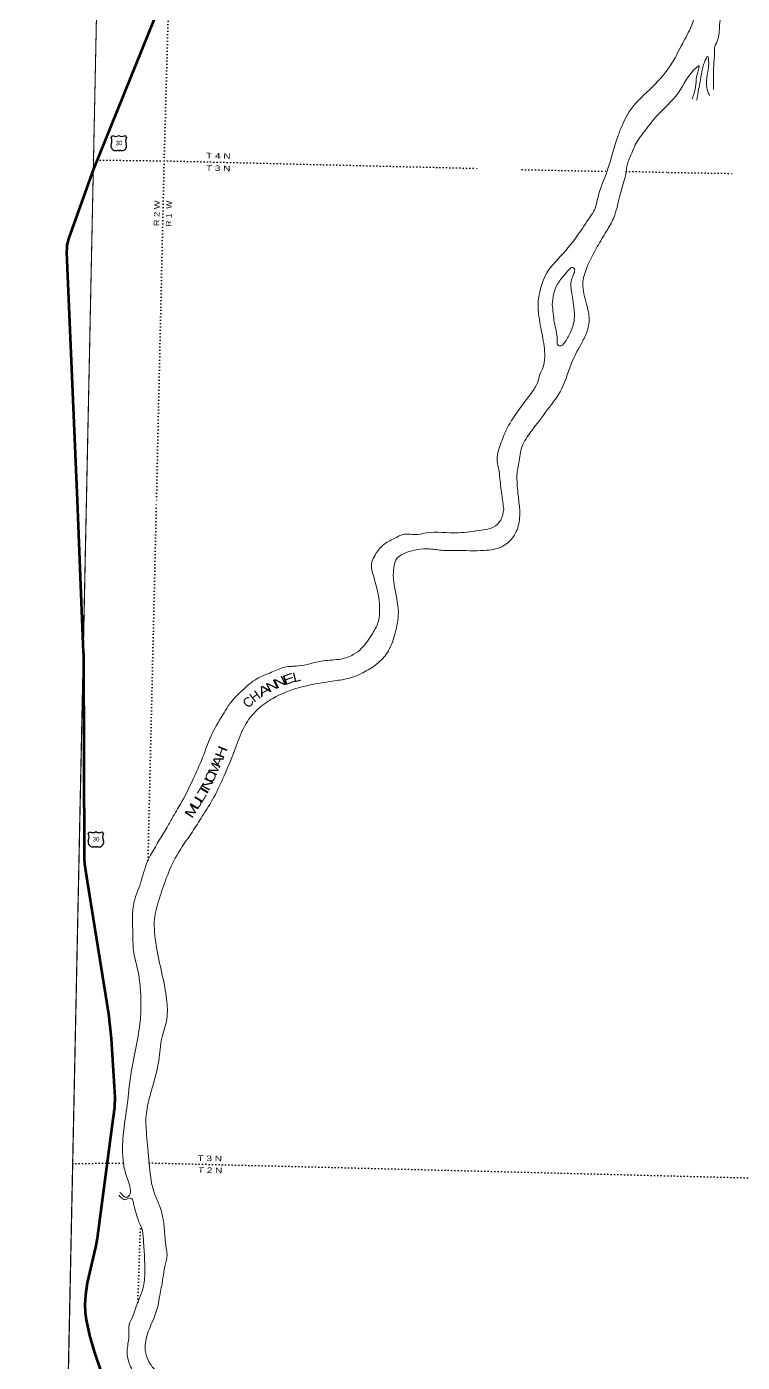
# Model space of a CAD drawing. Header units: feet. Extents: x -481249 to -254670, y -730376 to -544252.
# Drawn here: x -481249 to -458650, y -662794 to -620592 of the extents above; entities that cross this region are included whole.
import ezdxf
from ezdxf.enums import TextEntityAlignment as Align

# ---------------------------------------------------------------- set-up
doc = ezdxf.new("R2010")
doc.units = ezdxf.units.FT
doc.header["$LTSCALE"] = 70
doc.linetypes.add('DOTTED', pattern=[1.5, 0.3, -1.2])
for name, color, linetype, lineweight in [('16', 7, 'Continuous', 25), ('20', 7, 'Continuous', 70), ('39', 7, 'Continuous', 13), ('4', 7, 'Continuous', 13), ('41', 7, 'Continuous', 13), ('6', 7, 'DOTTED', 25)]:
    doc.layers.add(name, color=color, linetype=linetype, lineweight=lineweight)

msp = doc.modelspace()

# ---------------------------------------------------------------- linework, layer by layer
at = {"layer": '16'}
for p, q in [((-478585.02, -624090.15), (-478533.71, -624031.39)), ((-478341.95, -624025.42), (-478342.23, -624025.62)), ((-478149.86, -624031.3), (-478098.47, -624090.15)), ((-479308.43, -646091.29), (-479257.12, -646032.53)), ((-479065.36, -646026.56), (-479065.64, -646026.76)), ((-478873.27, -646032.44), (-478821.88, -646091.29))]:
    msp.add_line(p, q, dxfattribs=at)
for centre, radius, start, end in [((-478778, -624200.78), 222.05, 332.97043, 29.75871), ((-478442.63, -623873.73), 182.07, 239.97227, 303.45418), ((-478240.85, -623874.23), 181.52, 236.33975, 300.08743), ((-478240.86, -623873.73), 182.07, 236.54582, 236.59441), ((-477905.5, -624200.78), 222.05, 150.24129, 207.02957), ((-478438.81, -624355.68), 151.42, 159.09177, 283.81923), ((-478244.69, -624355.68), 151.42, 256.18077, 20.90823), ((-479501.41, -646201.92), 222.05, 332.97043, 29.75871), ((-479166.04, -645874.87), 182.07, 239.97227, 303.45418), ((-478964.26, -645875.37), 181.52, 236.33975, 300.08743), ((-478964.27, -645874.87), 182.07, 236.54582, 236.59441), ((-478628.91, -646201.92), 222.05, 150.24129, 207.02957), ((-479162.22, -646356.82), 151.42, 159.09177, 283.81923), ((-478968.1, -646356.82), 151.42, 256.18077, 20.90823)]:
    msp.add_arc(centre, radius, start, end, dxfattribs=at)
for centre, major_axis, start_param, end_param in [((-478383.47, -624554.5), (-19.56, 51.67), 4.95877769, 6.28318531), ((-478300.02, -624554.5), (19.56, 51.67), 0, 1.32637542), ((-479106.88, -646555.64), (-19.56, 51.67), 4.95877769, 6.28318531), ((-479023.43, -646555.64), (19.56, 51.67), 0, 1.32637542)]:
    msp.add_ellipse(centre, major_axis=major_axis, ratio=0.929097, start_param=start_param, end_param=end_param, dxfattribs=at)
at = {"layer": '20'}
msp.add_line((-479660.8, -635561.7), (-479465.18, -640381.23), dxfattribs=at)
for points in [[(-462332.44, -590247.32), (-462403.02, -590369.86), (-462471.25, -590516.87), (-464169.85, -595392.71), (-464193.31, -595451.42), (-464253.47, -595559.41), (-467404.29, -599952.83), (-467494.82, -600095.3), (-467568.18, -600222.11), (-467625.57, -600331.77), (-467752.4, -600601.27), (-471146.28, -608854.67), (-471251.35, -609089.11), (-474740.76, -615685.68), (-474839.57, -615858.31), (-474968.18, -616023.8), (-475904.53, -617213.24), (-475981.13, -617332.47), (-476072.67, -617494.46), (-479150.1, -625113.51)], [(-479150.1, -625113.51), (-479923.72, -627259.16), (-479955.76, -627375.37), (-479980.56, -627492.67), (-479987.33, -627573.88), (-479992.32, -627725.5), (-479660.8, -635561.7)], [(-479465.18, -640381.23), (-479458.3, -640418.86), (-479458.17, -640432.14)], [(-479458.17, -640432.14), (-479438.15, -646888.84), (-479424.4, -647044.92), (-479341.78, -647592.05), (-478665.47, -651779.96), (-478581.55, -652566.6), (-478465.41, -654415.79), (-478477.55, -654746.44), (-478557.65, -655355.07), (-479021.42, -658882.61), (-479073.82, -659157.93), (-479339.18, -660283.88), (-479392.84, -660669.79), (-479414.24, -660966.23), (-479401.68, -661227.17), (-479371.82, -661450.36), (-479261.78, -661946.38), (-479127.27, -662425.14), (-478368.38, -664661.75)]]:
    msp.add_lwpolyline(points, dxfattribs=at)
at = {"layer": '39'}
for points in [[(-459387.86, -603410.09), (-459326.33, -603054.38), (-459229.72, -602745.55), (-459124.51, -602408.82), (-459047.52, -602175.79), (-458989.4, -602078.75), (-458953.19, -602071.5), (-458911.73, -602100.47), (-458884.16, -602123.12), (-458867.75, -602009.14), (-458860.35, -601846.83), (-458697.74, -601447.15), (-458502.18, -601100.32), (-458313.3, -600785.44), (-458204.56, -600567.13), (-458128.03, -600356.16), (-458114.35, -600085.67), (-458059.99, -599976.51), (-458051.08, -599838.3), (-458185.64, -599759.2), (-458220.51, -599415.46), (-458160.59, -599232.21), (-458024.28, -599036.55), (-457912.79, -598782.2), (-457633.91, -597995.88), (-457480.1, -597537.84), (-457398.1, -597353.05), (-457262.69, -597295.78), (-457110.62, -597399.33), (-456930.33, -597782.29), (-456840.81, -598099.12), (-456679.98, -598549.86), (-456563.07, -598993.64), (-456432.79, -599564.08), (-456404.87, -599761.25), (-456296.38, -599841.8), (-456300.9, -599962.05), (-456344.63, -600041.34), (-456349.93, -600103.41), (-456421.68, -600085.83), (-456640.82, -600219.53), (-456845.94, -600353.54), (-456988.06, -600635.32), (-457201.21, -601248.54), (-457565.08, -602458.27), (-457805.35, -603409.9), (-458001.41, -604067.61), (-458148.67, -604499.72), (-458429.58, -605478.56), (-458750.99, -606478.59), (-458882.65, -607217.91), (-459055.6, -608207.09), (-459119.33, -608476.5), (-459111.53, -608773.53), (-459148.34, -609288.24), (-459238.95, -609980.31), (-459276.82, -610258.3), (-459363.45, -611143.01), (-459361.22, -611610.42), (-459300.47, -612153.29), (-459213.27, -612676.66), (-459287.69, -612977.95), (-459281.34, -613248.87), (-459187.97, -613764.36), (-458993.05, -614500.65), (-458926.56, -614865.13), (-458790.78, -615172.92), (-458583.25, -615785.13), (-458484.03, -616308.76), (-458335.15, -616564.69), (-458175.94, -616710.51), (-457940.98, -617160.83), (-457668.43, -617824.58), (-457394.24, -618506.41), (-457412.63, -618714.62), (-457330.25, -618798.62), (-457144.18, -618904.91), (-456958.52, -619318.07), (-456890.53, -619993.48), (-456834.35, -620084.94), (-456815.35, -620229.77), (-456862.4, -620563.73), (-456792.54, -620958.37), (-456553.72, -621224.24), (-456308.61, -621572.48), (-456260.9, -621972.66), (-456206.72, -622350.92), (-456097, -622563.88), (-455812.67, -623143.63), (-455737.07, -623359.87), (-455708.01, -623502.91)], [(-459562.65, -622571.87), (-459559.97, -622156.72), (-459539.17, -621641.67), (-459524.55, -621421.35), (-459527.32, -621266.84), (-459442.7, -621052.03), (-459365.75, -620534.17), (-459294.34, -619897.85), (-459288.07, -619502.84), (-459281.11, -618883.19), (-459243.34, -618418.66), (-459388.72, -617803.77), (-459659.46, -617340.64), (-459717.31, -617233.1), (-459729.06, -617124.53), (-459803.06, -617118.93), (-459890.99, -617109.03), (-460147.21, -616908.97), (-460567.58, -616703.4), (-460798.21, -616620.23), (-461272.4, -616497.75), (-462059.91, -616414.68), (-462642.15, -616382.15), (-463237.28, -616295.18), (-463828.75, -616033.79), (-464467.81, -615653.04), (-465236.75, -614874.35), (-465470.77, -614570.48), (-465866.61, -613767.69), (-465985.75, -613143.34), (-466054.54, -612506.02), (-465930.1, -611824.71), (-465714.99, -611213.53), (-465394.06, -610714.95), (-464893.59, -610252.3), (-464093.44, -609635.6), (-463828.02, -609396.58), (-463708.99, -609260.73), (-463347.54, -608644.67), (-462982.96, -607974.51), (-462564.95, -607048.76), (-462118.56, -606394.4), (-461668.23, -605838.41), (-460944.14, -605123.81), (-460628.84, -604893.88), (-460026.07, -604232.84), (-459658.93, -603823.5), (-459542.95, -603737.73)], [(-467747.04, -618908.41), (-467674.13, -618966.14), (-467625.63, -619041.39), (-467532.1, -618975.2), (-467296.32, -618908.04), (-466740.18, -618847.75), (-466532.85, -618800.04), (-466343.08, -618633.61), (-466193.27, -618558.59), (-465875.23, -618485.17), (-465672.02, -618347.12), (-465696.64, -618087.84), (-465836.14, -617765.93), (-466009.34, -617523.52), (-466145.85, -617346.09), (-466096.6, -617098.43), (-466044.59, -616527.89), (-466017.01, -616167.43), (-465869.27, -615903.82), (-465764.66, -615691.44), (-465737.71, -615647.89), (-465615.95, -615668.55), (-465578.34, -615785.7), (-465495.96, -615869.7), (-465144.85, -616129.95), (-464777.42, -616376.52), (-464232.53, -616566.71), (-463541.48, -616760.03), (-462967.79, -616818.46), (-462389.72, -616858.92), (-461609.56, -617006.02), (-460829.58, -617257.41), (-460295.75, -617497.51), (-460018.38, -617740.13), (-459876.58, -617951.78), (-459801.37, -618282.34), (-459818.53, -618719.24), (-459914.81, -619395.14), (-460039.64, -619903.95), (-460320.9, -620708.27), (-460613.1, -621269.65), (-460769.69, -621573.19), (-460904.5, -621792.94), (-461592.39, -622596.58), (-462040.37, -623040.29), (-462281.98, -623386.13), (-462432.57, -623689.8), (-462574.11, -624039.79), (-462915.8, -625147.7), (-463205.57, -625975.9), (-463320.17, -626378.62), (-463454.94, -626596.37), (-463849.8, -627181.63), (-464470.56, -627936.56), (-464824.19, -628370.26), (-464956.71, -628672.31), (-465087.93, -629199.03), (-465081.6, -629662.51), (-464963.89, -630355.03), (-464889.52, -631012.52), (-464963.86, -631406.07), (-465039.55, -631576.95), (-465119.34, -631848.03), (-465299.96, -632151.05), (-465730.7, -632727.52), (-466114.51, -633359.15), (-466302.91, -633842.53), (-466382.61, -634396.43), (-466354.68, -634497.32), (-466312.96, -634801.09), (-466244.87, -635376.21), (-466181.52, -635839.05)], [(-460088.63, -622913.62), (-460027.35, -622569.93), (-459936.93, -622078.44), (-459784.32, -621582.26), (-459747.15, -621528.9), (-459715.54, -621645.92), (-459741.62, -622030.47), (-459783.13, -622386.62), (-459742.37, -622640.22), (-459684.9, -622765.82)], [(-465677.47, -635847.9), (-465726.41, -635393.33), (-465766.34, -634812.8), (-465752.09, -634610.52), (-465707.09, -634374.8), (-465603.99, -633851.48), (-465317.73, -633382.24), (-464796.42, -632689.37), (-464358.17, -632040.85), (-464006.82, -631141.75), (-463720.63, -630580.24), (-463546.38, -630198.86), (-463484.85, -629843.14), (-463568.84, -629357.94), (-463685.35, -628703.56), (-463560.68, -628202.77), (-463228.3, -627539.95), (-462939.74, -627056.71), (-462721.03, -626656.23), (-462456.6, -625699.1), (-462366.46, -625412.2), (-462317.5, -625178.57), (-462248.34, -624841.07), (-462166.3, -624654.28), (-462058.52, -624385.8), (-461774.89, -623946.59), (-461375.75, -623443.66), (-460664.55, -622674.62), (-460086.79, -621868.63), (-460031.88, -621829.69), (-460067, -622071.64), (-460112.26, -622415.67), (-460180.88, -622727.11), (-460236.21, -622882.38)], [(-464652.79, -629368.82), (-464612.03, -629048.76), (-464516.35, -628784.04), (-464299.48, -628471.77), (-464104.56, -628251.29), (-464025.34, -628198.83), (-463973.7, -628220), (-464024.13, -628523.8), (-464043.33, -628962.66), (-463969.56, -629457.67), (-463955.72, -629849.1), (-464088.72, -630269.48), (-464267.59, -630584.57), (-464379.77, -630680.45), (-464453.56, -630664.83), (-464493.54, -630469.41), (-464584.91, -629953.96), (-464620.53, -629646.31), (-464652.79, -629368.82)], [(-466181.52, -635839.05), (-466278.45, -636180.89), (-466516.71, -636409.61), (-466872.94, -636497.29), (-467618.84, -636581.89), (-468638.39, -636588.88), (-468991.57, -636638.73), (-469268.95, -636622.88), (-469644.66, -636763.88), (-469984.1, -636965.78), (-470248.89, -637285.54), (-470350.83, -637500.16), (-470281.01, -638005.02), (-470106.89, -639139.45), (-470141.55, -639377.93), (-470319.91, -639752.03), (-470671.16, -640232.97), (-470934.59, -640433.04), (-471322.23, -640571.71), (-471891.49, -640629.39), (-472305.81, -640721.41), (-472669.52, -640790.91), (-473102.3, -640828.52), (-473514.52, -640988.44), (-473982.06, -641196.69), (-474440.03, -641562.85), (-474806.46, -641943.58), (-475000.9, -642249.37), (-475402.22, -642948.41), (-475660.18, -643595.63), (-475970.14, -644315.22), (-476351.28, -645078.68), (-476620.03, -645540.01), (-476817.63, -645887.62), (-477306.46, -646713.88), (-477431.27, -646959.78), (-477652.18, -647639.99), (-477870.87, -648312.28), (-477900.97, -648530.93), (-477906.86, -648883.98), (-477893.97, -649494.99), (-477876.16, -649786.84), (-477750.32, -650361.14), (-477671.02, -650884.23), (-477643.32, -651465.73), (-477675.1, -652101.41), (-477823.42, -652973.25), (-477981.44, -653834.84), (-478089.39, -654763.71), (-478148.65, -655167.12), (-478219.89, -655927.4), (-478202.11, -656434.78), (-478108.7, -656882.44), (-477974.25, -657363.19), (-477987.36, -657474.57), (-478104.32, -657583.01), (-478179.32, -657548.95), (-478257.2, -657474.9), (-478308.01, -657433.55)], [(-463591.45, -681535.65), (-463969.88, -681176.4), (-464258.92, -680862.88), (-464335.52, -680742.97), (-464628.71, -680363.48), (-465121.79, -679698.94), (-465463.97, -678998.77), (-465676.24, -678441.97), (-465867.82, -677502.61), (-465965.34, -676773.46), (-466183.04, -675839.35), (-466260.42, -675390.15), (-466473.68, -674440.2), (-466710.3, -673824.84), (-467163.92, -673035.7), (-467651.66, -672608.78), (-467893.73, -672474.2), (-469218.03, -671514.68), (-470623.76, -670822.25), (-471242.48, -670433.52), (-471421.48, -670258.82), (-471554.08, -669997.63), (-471721.47, -669765.39), (-471913, -669538.45), (-472248.1, -669014.08), (-472811.31, -668355.54), (-473202.79, -667917.38), (-473928.16, -667268.2), (-474341.87, -666695.71), (-474906.58, -665733.79), (-475448.03, -664726.64), (-475711.43, -664353.98), (-476546.95, -663569.97), (-477474.36, -662569.82), (-477507.6, -662257.57), (-477355.72, -661687.16), (-477090.92, -660938.35), (-477071.32, -660809.2), (-476975.15, -660301.06), (-476849.43, -659594.21), (-476816.51, -659417.54), (-476828.8, -659285.49), (-476872.46, -658917.06), (-477033.89, -657900.74), (-477235.53, -657392.13), (-477380.29, -656494.02), (-477463.24, -655601.64), (-477469.84, -654909), (-477352.53, -654359.56), (-477082.02, -653263.69), (-476980.04, -652548.18), (-476825.28, -651945.92), (-476831.67, -651317.14), (-476890.96, -650936.3), (-477212, -649195.05), (-477212.55, -648785.94), (-477058.44, -648135.77), (-476832.15, -647477.67), (-476512.77, -646778.31), (-476018.18, -646032.03), (-475704.6, -645540.04), (-475335.86, -644933.87), (-475015.26, -644262.48), (-474631.21, -643323.49), (-474365.54, -642686.47), (-473951.04, -642159.43), (-473475.77, -641817.7), (-472590.24, -641457.68), (-471529.44, -641262.28), (-471051.22, -641172.08), (-470580.13, -640979.9), (-470152.47, -640696.69), (-469825.92, -640312.83), (-469614.3, -639750.1), (-469512, -639094.47), (-469645.95, -638238.56), (-469670.18, -637818.81), (-469517.27, -637354.19), (-469261.39, -637209.79), (-468534.57, -637092.71), (-468106.13, -637138.79), (-467710.52, -637144.03), (-466801.03, -637141.9), (-466242.03, -637022.06), (-465818.62, -636605.02), (-465680.73, -636106.06), (-465677.47, -635847.9)], [(-454807.42, -655098.96), (-454580.57, -655063.49), (-454222.56, -654983.85), (-454164.48, -654979.51), (-454152.56, -655053.68), (-454200.04, -655321.74), (-454246.7, -655703.56), (-454307.73, -656098.95), (-454383.91, -656463.97), (-454482.67, -656922.14), (-454506.34, -657125.02), (-454700.18, -658195.12), (-454773.69, -658536.27), (-454756.95, -658937.86), (-454694.69, -659570.22), (-454759.17, -660017.39), (-454783.08, -660300.08), (-454739.08, -660941.9), (-454682.45, -661703.82), (-454628.68, -662353.9), (-454585.32, -662804.13), (-454463.54, -663094.95), (-454442.04, -663255.2), (-454471.81, -663461.9), (-454437.43, -663590.59), (-454286.98, -663928.11), (-454206.75, -664203.78), (-454005.1, -664925.91), (-453925.64, -665157.65), (-453892.34, -665396.07), (-453831.02, -665633.28), (-453780.84, -665840.25), (-453743.42, -666002.95), (-453679.04, -666130.5), (-453469.13, -666914.72), (-453177.29, -667771.11), (-453054.63, -668101.87), (-452693.19, -668756.69), (-452520.1, -669070.91), (-452470.49, -669297.81), (-452417.97, -669421.03), (-452345.19, -669463.01), (-452255, -669525.43), (-452198.71, -669656.74), (-452188.7, -669870.55), (-452164.38, -670072.79), (-452165.9, -670198.47), (-452116.45, -670431.36), (-452185.52, -670756.67), (-452251.72, -670836.61), (-452374.88, -670881.01), (-452480.54, -671085.55), (-452563.34, -671258.81), (-452654.27, -671294.15), (-452737.01, -671393.57), (-452793.79, -671565.57), (-452910.65, -672099.06), (-453052.76, -672320.53), (-453237.22, -672626.6), (-453361.27, -672988.27), (-453531.94, -673159.04), (-453646.89, -673481.05), (-453830.66, -673691.36), (-454414.56, -674415.15), (-455009.42, -674959.02), (-455811.92, -675495.01), (-456267.49, -675775.43), (-456597.92, -675869.83), (-456854.92, -676054.11), (-457207.9, -676239.66), (-457488.81, -676421.27), (-457880.69, -676711.48), (-458207.34, -677099.33), (-458615.13, -677672.46), (-458903.38, -678258.96), (-459275.52, -679343.96), (-459318.57, -679668.02), (-459439.03, -680115.6), (-459476.23, -680659.33), (-459468.1, -681154.46), (-459493.44, -681417.15), (-459543.76, -681618.43)], [(-478336.15, -657510.58), (-478245.02, -657610.94), (-478116.32, -657654.51), (-478005.02, -657605.78), (-477933.74, -657629.75), (-477872.13, -657785.16), (-477788.91, -658096.83), (-477704.18, -658354.67), (-477596.05, -658633.12), (-477556.95, -659021.37), (-477535.19, -659315.33), (-477525.2, -659600.98), (-477521.08, -659882.47), (-477559.22, -660388.26), (-477792.94, -661026.2), (-477899.67, -661340.46), (-478008.95, -661602.77), (-478023.49, -661979.52), (-478076.6, -662448.97), (-477990.68, -662878.45), (-477757.96, -663276.19), (-477204.51, -663854.64), (-476870.69, -664067.65), (-476689.41, -664232.44), (-476296.65, -664624.74), (-476027.19, -664923.73), (-475824.8, -665190.89), (-475662.53, -665534.74), (-475361.74, -666285.62), (-475203.8, -666641.32), (-474906.41, -667084.79), (-474679.95, -667420.48), (-474567.18, -667533.44), (-474022.88, -668081.7), (-473775.21, -668302.25), (-473528.49, -668556.7), (-473122.02, -668959.36), (-473058.74, -669054.94), (-472886.73, -669193.53), (-472524.77, -669686.72), (-472340.3, -670023.22), (-472184.84, -670253.13), (-471486.94, -670955.41), (-471160.79, -671228.07), (-470633.53, -671528.4), (-470022.28, -671827.11), (-469584.08, -671953.29), (-468964.02, -672294.17), (-468623.6, -672557.26), (-467980.99, -673092.34), (-467655.51, -673460.78), (-467269.08, -674293.91), (-467130.08, -674754.84), (-466966.35, -675332.21), (-466862.48, -675905.88), (-466667.54, -676653.76), (-466607.5, -676865), (-466507.09, -677276.94), (-466421.12, -677704.43), (-466352.83, -678049.6), (-466219.81, -678510.36), (-466060.63, -679035.72), (-465916.55, -679387.03), (-465692.71, -679744.6), (-465601, -680038.56), (-465529.74, -680206.21), (-465251.38, -680687.05), (-465051.15, -680960.14), (-464889.8, -681194.21), (-464790.63, -681292.81), (-464597.36, -681515.75)]]:
    msp.add_spline(points, degree=3, dxfattribs=at)
at = {"layer": '4'}
msp.add_line((-480307.54, -681201.94), (-477481.62, -544260.22), dxfattribs=at)
msp.add_lwpolyline([(-477481.62, -544260.22), (-445653.6, -544895.12), (-413824.72, -545486.23), (-381995.06, -546033.57), (-350164.67, -546537.13), (-318333.63, -546996.89), (-286501.98, -547412.88), (-254669.8, -547785.08), (-256679.15, -730375.58), (-288762.49, -730000.45), (-320845.3, -729581.19), (-352927.49, -729117.79), (-385009.01, -728610.26), (-417089.81, -728058.61), (-449169.81, -727462.83), (-481249.23, -726835.88)], close=True, dxfattribs=at)
at = {"layer": '6'}
for p, q in [((-465603.23, -625108.17), (-462920.46, -625161.6)), ((-477420.34, -646929.49), (-477153.92, -635613.53)), ((-479798, -656509.79), (-478190.95, -656503.5)), ((-477380.5, -656492.06), (-454498.87, -657062.34)), ((-477742.73, -660888.98), (-477656.99, -658466.75))]:
    msp.add_line(p, q, dxfattribs=at)
for points in [[(-475952.13, -589971.09), (-476084.22, -593167.75), (-476321.83, -598393.81), (-476540.04, -604893.98), (-476655.57, -608977.34), (-476753.95, -614920.45), (-476763.27, -619575.74), (-476909.32, -624829.84), (-477153.92, -635613.53)], [(-479138.23, -624802.63), (-476909.32, -624829.84), (-466986.6, -625068.5)], [(-462314.1, -625161.93), (-460981.69, -625193.14), (-458955.22, -625228.54)]]:
    msp.add_lwpolyline(points, dxfattribs=at)

# ---------------------------------------------------------------- texts
at = {"layer": '16'}
for p in [(-478335.4, -624335.93), (-479058.81, -646337.07)]:
    msp.add_text('30', height=140, dxfattribs=at).set_placement(p, align=Align.CENTER)
at = {"layer": '41'}
for s, rotation, width, p in [('E', 19.673, 1.4, (-472927.12, -641342.04)), ('L', 13.974, 1.1, (-472685.66, -641281.19)), ('A', 30.83, 1.45, (-473677.9, -641689.64)), ('N', 27.537, 1.3, (-473428.4, -641554.12)), ('N', 25.721, 1.3, (-473188.28, -641437.78)), ('H', 67.791, 1.3, (-474967.24, -643568.07)), ('M', 66.664, 1.15, (-475189.75, -644097.77)), ('A', 65.72, 1.3, (-475080.9, -643864.71)), ('N', 64.255, 1.3, (-475413.79, -644589.82)), ('O', 64.255, 1.15, (-475304.19, -644348.93)), ('T', 59.333, 1.7, (-475517.07, -644793.67)), ('M', 57.563, 1.35, (-475909.35, -645438.04)), ('U', 58.041, 1.4, (-475762.2, -645202.57)), ('L', 59.333, 1.55, (-475641.32, -645003.2))]:
    msp.add_text(s, height=300.4, rotation=rotation, dxfattribs=dict(at, width=width)).set_placement(p, align=Align.CENTER)
for s, rotation, p in [('C', 44.259, (-474150.98, -642040.46)), ('H', 36.713, (-473950.7, -641869.06))]:
    msp.add_text(s, height=300.4, rotation=rotation, dxfattribs=at).set_placement(p, align=Align.CENTER)
at = {"layer": '6'}
for s, rotation, width, p in [('T 4 N', 358.622, 1.35, (-475586.2, -624749.15)), ('T 3 N', 358.622, 1.35, (-475590.46, -625140.46)), ('R 2 W', 88.701, 1.25, (-477064.1, -626896.45)), ('R 1  W', 88.701, 1.15, (-476681.42, -626913.71)), ('T 3 N', 358.572, 1.35, (-475855.48, -656428.25)), ('T 2 N', 358.572, 1.35, (-475844.83, -656803.2))]:
    msp.add_text(s, height=175, rotation=rotation, dxfattribs=dict(at, width=width)).set_placement(p)

doc.saveas('drawing.dxf')
